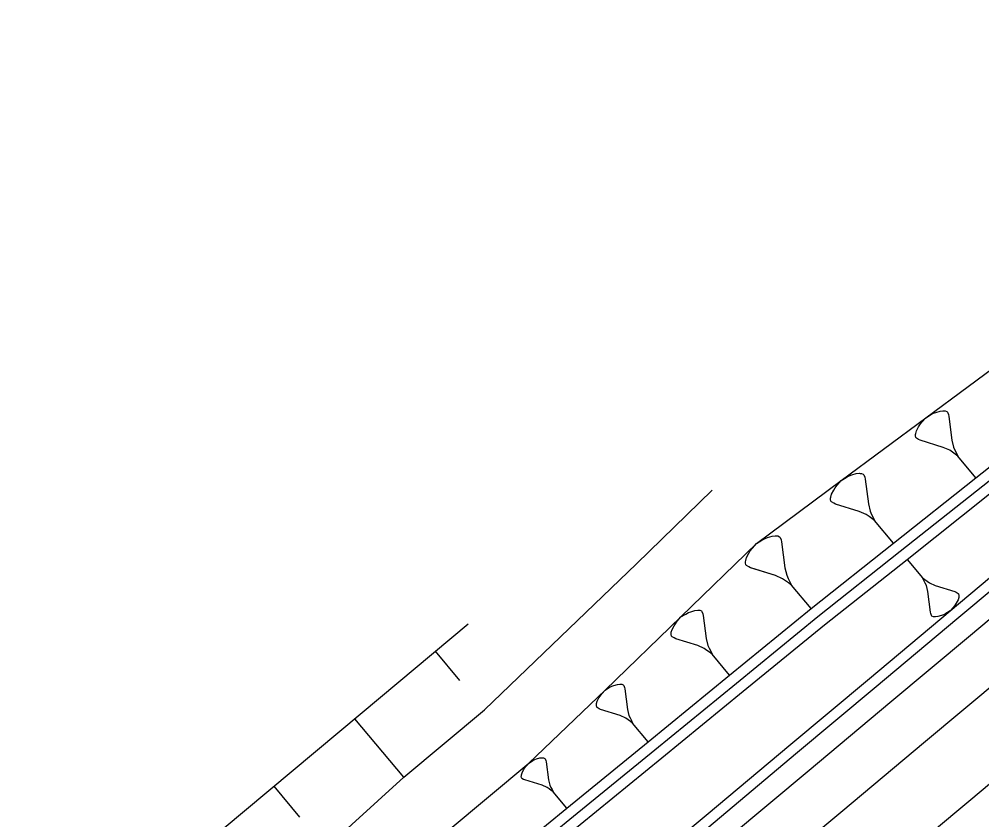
# Model space of a CAD drawing. Extents: x 386614 to 387594, y 803230 to 804419.
# Drawn here: x 386800 to 386845.81, y 803434.34 to 803472.44 of the extents above; entities that cross this region are included whole.
import ezdxf

# ---------------------------------------------------------------- set-up
doc = ezdxf.new("R2010")
doc.units = 0
doc.layers.get('0').update_dxf_attribs({"linetype": 'CONTINUOUS'})

msp = doc.modelspace()

# ---------------------------------------------------------------- linework, layer by layer
at = {"color": 7}
for p, q in [((386842.9178, 803453.2904), (386843.0992, 803453.4924)), ((386843.0992, 803453.4924), (386843.33, 803453.6355)), ((386843.33, 803453.6355), (386843.4724, 803453.7046)), ((386843.4724, 803453.7046), (386843.5853, 803453.7491)), ((386843.5853, 803453.7491), (386843.7818, 803453.8135)), ((386843.7818, 803453.8135), (386843.9194, 803453.8286)), ((386843.9194, 803453.8286), (386843.9735, 803453.8238)), ((386843.9735, 803453.8238), (386844.0276, 803453.819)), ((386844.0276, 803453.819), (386844.1063, 803453.7848)), ((386844.1063, 803453.7848), (386844.131, 803453.7553)), ((386844.131, 803453.7553), (386844.1755, 803453.6424)), ((386844.1755, 803453.6424), (386844.1953, 803453.5588)), ((386844.1953, 803453.5588), (386844.3405, 803452.4285)), ((386842.6632, 803452.8769), (386842.7611, 803453.059)), ((386842.7611, 803453.059), (386842.8247, 803453.1624)), ((386842.8247, 803453.1624), (386842.9178, 803453.2904)), ((386842.6146, 803452.6359), (386842.6193, 803452.69)), ((386842.6344, 803452.5524), (386842.6146, 803452.6359)), ((386842.6193, 803452.69), (386842.6241, 803452.7441)), ((386842.6241, 803452.7441), (386842.6632, 803452.8769)), ((386842.6591, 803452.5229), (386842.6344, 803452.5524)), ((386842.7624, 803452.4593), (386842.6591, 803452.5229)), ((386842.8412, 803452.4251), (386842.7624, 803452.4593)), ((386843.9284, 803452.0835), (386842.8412, 803452.4251)), ((386844.3405, 803452.4285), (386844.4199, 803452.0944)), ((386844.2433, 803451.9465), (386843.9284, 803452.0835)), ((386844.3713, 803451.8534), (386844.2433, 803451.9465)), ((386844.4994, 803451.7603), (386844.3713, 803451.8534)), ((386844.4199, 803452.0944), (386844.4891, 803451.952)), ((386844.4891, 803451.952), (386844.5582, 803451.8096)), ((386844.6274, 803451.6672), (386844.4994, 803451.7603)), ((386844.5582, 803451.8096), (386844.6274, 803451.6672)), ((386845.49, 803450.6369), (386844.6274, 803451.6672)), ((386839.3189, 803450.6553), (386839.4673, 803450.7273)), ((386839.4673, 803450.7273), (386839.585, 803450.7737)), ((386839.585, 803450.7737), (386839.7898, 803450.8408)), ((386839.7898, 803450.8408), (386839.9333, 803450.8565)), ((386839.9333, 803450.8565), (386839.9896, 803450.8515)), ((386839.9896, 803450.8515), (386840.046, 803450.8465)), ((386840.046, 803450.8465), (386840.1281, 803450.8108)), ((386840.1281, 803450.8108), (386840.1537, 803450.7801)), ((386840.1537, 803450.7801), (386840.2001, 803450.6624)), ((386838.7923, 803450.1622), (386838.8893, 803450.2956)), ((386838.8893, 803450.2956), (386839.0784, 803450.5061)), ((386839.0784, 803450.5061), (386839.3189, 803450.6553)), ((386840.2001, 803450.6624), (386840.2208, 803450.5754)), ((386840.2208, 803450.5754), (386840.3721, 803449.3973)), ((386838.5832, 803449.7262), (386838.6239, 803449.8646)), ((386838.6239, 803449.8646), (386838.7259, 803450.0544)), ((386838.7259, 803450.0544), (386838.7923, 803450.1622)), ((386838.5732, 803449.6134), (386838.5782, 803449.6698)), ((386838.5939, 803449.5264), (386838.5732, 803449.6134)), ((386838.5782, 803449.6698), (386838.5832, 803449.7262)), ((386838.6196, 803449.4957), (386838.5939, 803449.5264)), ((386838.7274, 803449.4293), (386838.6196, 803449.4957)), ((386838.8094, 803449.3937), (386838.7274, 803449.4293)), ((386839.9426, 803449.0376), (386838.8094, 803449.3937)), ((386840.3721, 803449.3973), (386840.4549, 803449.049)), ((386840.2708, 803448.8949), (386839.9426, 803449.0376)), ((386840.4043, 803448.7979), (386840.2708, 803448.8949)), ((386840.4549, 803449.049), (386840.527, 803448.9006)), ((386840.527, 803448.9006), (386840.5991, 803448.7522)), ((386840.5377, 803448.7008), (386840.4043, 803448.7979)), ((386840.6711, 803448.6038), (386840.5377, 803448.7008)), ((386840.5991, 803448.7522), (386840.6711, 803448.6038)), ((386841.5702, 803447.5299), (386840.6711, 803448.6038)), ((386834.8592, 803447.3025), (386835.0561, 803447.5217)), ((386834.8602, 803447.3015), (386835.057, 803447.5206)), ((386835.0561, 803447.5217), (386835.3064, 803447.6769)), ((386835.057, 803447.5206), (386835.3072, 803447.6758)), ((386835.3064, 803447.6769), (386835.4609, 803447.752)), ((386835.3072, 803447.6758), (386835.4617, 803447.7508)), ((386835.4609, 803447.752), (386835.5835, 803447.8003)), ((386835.4617, 803447.7508), (386835.5843, 803447.7991)), ((386835.5835, 803447.8003), (386835.7968, 803447.8701)), ((386835.5843, 803447.7991), (386835.7974, 803447.8689)), ((386835.7968, 803447.8701), (386835.9461, 803447.8865)), ((386835.7974, 803447.8689), (386835.9467, 803447.8852)), ((386835.9461, 803447.8865), (386836.0048, 803447.8813)), ((386835.9467, 803447.8852), (386836.0054, 803447.88)), ((386836.0048, 803447.8813), (386836.0635, 803447.8761)), ((386836.0054, 803447.88), (386836.064, 803447.8748)), ((386836.0635, 803447.8761), (386836.1489, 803447.8389)), ((386836.064, 803447.8748), (386836.1494, 803447.8377)), ((386836.1489, 803447.8389), (386836.1757, 803447.807)), ((386836.1494, 803447.8377), (386836.1762, 803447.8058)), ((386836.1757, 803447.807), (386836.2239, 803447.6844)), ((386836.1762, 803447.8058), (386836.2244, 803447.6832)), ((386836.2239, 803447.6844), (386836.2455, 803447.5937)), ((386836.2244, 803447.6832), (386836.246, 803447.5926)), ((386836.2455, 803447.5937), (386836.403, 803446.3672)), ((386836.246, 803447.5926), (386836.4035, 803446.3665)), ((386834.6891, 803447.0514), (386834.7581, 803447.1636)), ((386834.6901, 803447.0504), (386834.7592, 803447.1626)), ((386834.7581, 803447.1636), (386834.8592, 803447.3025)), ((386834.7592, 803447.1626), (386834.8602, 803447.3015)), ((386834.5301, 803446.5922), (386834.5353, 803446.6509)), ((386834.5312, 803446.5915), (386834.5364, 803446.6501)), ((386834.5353, 803446.6509), (386834.5405, 803446.7096)), ((386834.5364, 803446.6501), (386834.5416, 803446.7088)), ((386834.5405, 803446.7096), (386834.5828, 803446.8537)), ((386834.5416, 803446.7088), (386834.5839, 803446.8529)), ((386834.5828, 803446.8537), (386834.6891, 803447.0514)), ((386834.5839, 803446.8529), (386834.6901, 803447.0504)), ((386842.2122, 803446.7632), (386842.9519, 803445.8796)), ((386834.5516, 803446.5016), (386834.5301, 803446.5922)), ((386834.5527, 803446.5009), (386834.5312, 803446.5915)), ((386834.5784, 803446.4696), (386834.5516, 803446.5016)), ((386834.5795, 803446.4689), (386834.5527, 803446.5009)), ((386834.6906, 803446.4006), (386834.5784, 803446.4696)), ((386834.6916, 803446.3999), (386834.5795, 803446.4689)), ((386834.776, 803446.3634), (386834.6906, 803446.4006)), ((386834.777, 803446.3627), (386834.6916, 803446.3999)), ((386835.9558, 803445.9927), (386834.776, 803446.3634)), ((386835.9564, 803445.9922), (386834.777, 803446.3627)), ((386836.403, 803446.3672), (386836.4892, 803446.0046)), ((386836.4035, 803446.3665), (386836.4892, 803446.0046)), ((386836.2975, 803445.8441), (386835.9558, 803445.9927)), ((386836.298, 803445.8436), (386835.9564, 803445.9922)), ((386836.4365, 803445.7431), (386836.2975, 803445.8441)), ((386836.4365, 803445.7431), (386836.298, 803445.8436)), ((386836.5754, 803445.6421), (386836.4365, 803445.7431)), ((386836.5758, 803445.6416), (386836.4365, 803445.7431)), ((386836.4892, 803446.0046), (386836.5643, 803445.8501)), ((386836.4892, 803446.0046), (386836.5646, 803445.8496)), ((386836.5643, 803445.8501), (386836.6393, 803445.6956)), ((386836.5646, 803445.8496), (386836.6393, 803445.6956)), ((386836.6393, 803445.6956), (386836.7143, 803445.541)), ((386836.6393, 803445.6956), (386836.7143, 803445.541)), ((386842.9519, 803445.8796), (386843.0617, 803445.7998)), ((386843.0112, 803445.7575), (386842.9519, 803445.8796)), ((386843.0705, 803445.6354), (386843.0112, 803445.7575)), ((386843.0617, 803445.7998), (386843.1715, 803445.72)), ((386843.1715, 803445.72), (386843.2813, 803445.6401)), ((386836.7143, 803445.541), (386836.5754, 803445.6421)), ((386836.7143, 803445.541), (386836.5758, 803445.6416)), ((386837.6505, 803444.4229), (386836.7143, 803445.541)), ((386837.6505, 803444.4229), (386836.7143, 803445.541)), ((386843.1298, 803445.5133), (386843.0705, 803445.6354)), ((386843.1979, 803445.2268), (386843.1298, 803445.5133)), ((386843.2813, 803445.6401), (386843.5513, 803445.5227)), ((386843.5513, 803445.5227), (386844.4836, 803445.2298)), ((386844.4836, 803445.2298), (386844.5511, 803445.2004)), ((386843.3224, 803444.2576), (386843.1979, 803445.2268)), ((386844.5511, 803445.2004), (386844.6398, 803445.1458)), ((386844.6363, 803444.8423), (386844.5523, 803444.6862)), ((386844.6697, 803444.9562), (386844.6363, 803444.8423)), ((386844.6398, 803445.1458), (386844.6609, 803445.1206)), ((386844.6609, 803445.1206), (386844.678, 803445.049)), ((386844.6738, 803445.0026), (386844.6697, 803444.9562)), ((386844.678, 803445.049), (386844.6738, 803445.0026)), ((386831.9335, 803444.2735), (386832.1238, 803444.3358)), ((386832.1238, 803444.3358), (386832.257, 803444.3504)), ((386832.257, 803444.3504), (386832.3094, 803444.3457)), ((386832.3094, 803444.3457), (386832.3618, 803444.3411)), ((386832.3618, 803444.3411), (386832.438, 803444.308)), ((386844.2623, 803444.3145), (386844.0645, 803444.1918)), ((386844.4179, 803444.4877), (386844.2623, 803444.3145)), ((386844.4977, 803444.5975), (386844.4179, 803444.4877)), ((386844.5523, 803444.6862), (386844.4977, 803444.5975)), ((386831.287, 803443.8292), (386831.4627, 803444.0248)), ((386831.4627, 803444.0248), (386831.6861, 803444.1634)), ((386831.6861, 803444.1634), (386831.8241, 803444.2304)), ((386831.8241, 803444.2304), (386831.9335, 803444.2735)), ((386832.438, 803444.308), (386832.4619, 803444.2794)), ((386832.4619, 803444.2794), (386832.505, 803444.17)), ((386832.505, 803444.17), (386832.5243, 803444.0891)), ((386832.5243, 803444.0891), (386832.6648, 803442.9944)), ((386843.3394, 803444.1859), (386843.3224, 803444.2576)), ((386843.3776, 803444.0891), (386843.3394, 803444.1859)), ((386843.3987, 803444.0638), (386843.3776, 803444.0891)), ((386843.4663, 803444.0345), (386843.3987, 803444.0638)), ((386843.5126, 803444.0304), (386843.4663, 803444.0345)), ((386843.559, 803444.0263), (386843.5126, 803444.0304)), ((386843.677, 803444.0392), (386843.559, 803444.0263)), ((386843.8455, 803444.0944), (386843.677, 803444.0392)), ((386843.9424, 803444.1325), (386843.8455, 803444.0944)), ((386844.0645, 803444.1918), (386843.9424, 803444.1325)), ((386831.0026, 803443.3001), (386831.0403, 803443.4287)), ((386831.0403, 803443.4287), (386831.1352, 803443.6051)), ((386831.1352, 803443.6051), (386831.1968, 803443.7052)), ((386831.1968, 803443.7052), (386831.287, 803443.8292)), ((386830.9933, 803443.1953), (386830.9979, 803443.2477)), ((386831.0125, 803443.1144), (386830.9933, 803443.1953)), ((386830.9979, 803443.2477), (386831.0026, 803443.3001)), ((386831.0364, 803443.0859), (386831.0125, 803443.1144)), ((386831.1365, 803443.0242), (386831.0364, 803443.0859)), ((386831.2128, 803442.9911), (386831.1365, 803443.0242)), ((386832.2657, 803442.6603), (386831.2128, 803442.9911)), ((386832.6648, 803442.9944), (386832.7418, 803442.6709)), ((386832.5707, 803442.5276), (386832.2657, 803442.6603)), ((386832.6947, 803442.4375), (386832.5707, 803442.5276)), ((386832.7418, 803442.6709), (386832.8087, 803442.533)), ((386832.8087, 803442.533), (386832.8757, 803442.395)), ((386820.9499, 803441.0038), (386819.7837, 803442.3966)), ((386832.8187, 803442.3473), (386832.6947, 803442.4375)), ((386832.9427, 803442.2571), (386832.8187, 803442.3473)), ((386832.8757, 803442.395), (386832.9427, 803442.2571)), ((386833.7782, 803441.2592), (386832.9427, 803442.2571)), ((386827.8549, 803440.5452), (386828.0528, 803440.668)), ((386828.0528, 803440.668), (386828.175, 803440.7273)), ((386828.175, 803440.7273), (386828.2719, 803440.7655)), ((386828.2719, 803440.7655), (386828.4404, 803440.8207)), ((386828.4404, 803440.8207), (386828.5585, 803440.8336)), ((386828.5585, 803440.8336), (386828.6049, 803440.8295)), ((386828.6049, 803440.8295), (386828.6513, 803440.8254)), ((386828.6513, 803440.8254), (386828.7188, 803440.796)), ((386828.7188, 803440.796), (386828.74, 803440.7708)), ((386828.74, 803440.7708), (386828.7781, 803440.6739)), ((386828.7781, 803440.6739), (386828.7952, 803440.6022)), ((386827.5647, 803440.1735), (386827.6194, 803440.2621)), ((386827.6194, 803440.2621), (386827.6992, 803440.372)), ((386827.6992, 803440.372), (386827.8549, 803440.5452)), ((386828.7952, 803440.6022), (386828.9197, 803439.6326)), ((386827.4391, 803439.8105), (386827.4432, 803439.8569)), ((386827.4561, 803439.7388), (386827.4391, 803439.8105)), ((386827.4432, 803439.8569), (386827.4473, 803439.9033)), ((386827.4473, 803439.9033), (386827.4808, 803440.0172)), ((386827.4772, 803439.7136), (386827.4561, 803439.7388)), ((386827.4808, 803440.0172), (386827.5647, 803440.1735)), ((386827.5659, 803439.659), (386827.4772, 803439.7136)), ((386827.6335, 803439.6296), (386827.5659, 803439.659)), ((386828.5661, 803439.3365), (386827.6335, 803439.6296)), ((386828.8363, 803439.2191), (386828.5661, 803439.3365)), ((386828.9197, 803439.6326), (386828.9878, 803439.346)), ((386828.9878, 803439.346), (386829.0472, 803439.2238)), ((386818.282, 803436.4015), (386815.9489, 803439.1881)), ((386828.9461, 803439.1392), (386828.8363, 803439.2191)), ((386829.056, 803439.0593), (386828.9461, 803439.1392)), ((386829.0472, 803439.2238), (386829.1065, 803439.1016)), ((386829.1658, 803438.9795), (386829.056, 803439.0593)), ((386829.1065, 803439.1016), (386829.1658, 803438.9795)), ((386829.9059, 803438.0956), (386829.1658, 803438.9795)), ((386824.0979, 803436.9287), (386824.2345, 803437.0807)), ((386824.2345, 803437.0807), (386824.4081, 803437.1884)), ((386824.4081, 803437.1884), (386824.5152, 803437.2404)), ((386824.5152, 803437.2404), (386824.6002, 803437.2739)), ((386824.6002, 803437.2739), (386824.7481, 803437.3223)), ((386824.7481, 803437.3223), (386824.8516, 803437.3337)), ((386824.8516, 803437.3337), (386824.8923, 803437.3301)), ((386824.8923, 803437.3301), (386824.933, 803437.3265)), ((386824.933, 803437.3265), (386824.9923, 803437.3007)), ((386824.9923, 803437.3007), (386825.0108, 803437.2786)), ((386825.0108, 803437.2786), (386825.0443, 803437.1936)), ((386825.0443, 803437.1936), (386825.0593, 803437.1307)), ((386825.0593, 803437.1307), (386825.1685, 803436.2801)), ((386823.8769, 803436.5176), (386823.9063, 803436.6175)), ((386823.9063, 803436.6175), (386823.98, 803436.7546)), ((386823.98, 803436.7546), (386824.0279, 803436.8324)), ((386824.0279, 803436.8324), (386824.0979, 803436.9287)), ((386823.8697, 803436.4362), (386823.8733, 803436.4769)), ((386823.8847, 803436.3733), (386823.8697, 803436.4362)), ((386823.8733, 803436.4769), (386823.8769, 803436.5176)), ((386823.9032, 803436.3512), (386823.8847, 803436.3733)), ((386823.981, 803436.3033), (386823.9032, 803436.3512)), ((386824.0402, 803436.2775), (386823.981, 803436.3033)), ((386824.8584, 803436.0205), (386824.0402, 803436.2775)), ((386825.1685, 803436.2801), (386825.2283, 803436.0287)), ((386813.3441, 803434.5105), (386812.1134, 803435.9805)), ((386825.0954, 803435.9174), (386824.8584, 803436.0205)), ((386825.1917, 803435.8474), (386825.0954, 803435.9174)), ((386825.288, 803435.7773), (386825.1917, 803435.8474)), ((386825.2283, 803436.0287), (386825.2803, 803435.9216)), ((386825.2803, 803435.9216), (386825.3324, 803435.8144)), ((386825.3844, 803435.7072), (386825.288, 803435.7773)), ((386825.3324, 803435.8144), (386825.3844, 803435.7072)), ((386826.0336, 803434.9319), (386825.3844, 803435.7072))]:
    msp.add_line(p, q, dxfattribs=at)
at = {"color": 1, "linetype": 'CONTINUOUS'}
for points in [[(386823.8813, 803426.5984), (386825.4148, 803427.8823), (386829.2485, 803431.092), (386833.0822, 803434.3018), (386836.9159, 803437.5116), (386840.7496, 803440.7214), (386844.5833, 803443.9312), (386848.417, 803447.1409), (386852.2507, 803450.3507), (386856.0844, 803453.5605), (386859.9181, 803456.7703), (386863.7518, 803459.98), (386867.5856, 803463.1898), (386871.7402, 803466.0162), (386875.574, 803469.226), (386879.4077, 803472.4358)], [(386837.6505, 803444.4229), (386841.5702, 803447.5299), (386845.49, 803450.6369), (386849.4098, 803453.7438), (386853.3296, 803456.8508), (386857.2494, 803459.9578), (386861.1692, 803463.0648), (386865.089, 803466.1717), (386869.0087, 803469.2787)], [(386800, 803408.5601), (386801.4496, 803409.7737), (386805.2833, 803412.9835), (386809.117, 803416.1933), (386812.9507, 803419.403), (386816.7844, 803422.6128), (386819.0846, 803424.5387), (386820.8749, 803425.5159), (386823.5603, 803426.9817), (386825.0938, 803428.2656), (386828.9275, 803431.4754), (386832.7612, 803434.6852), (386836.5949, 803437.895), (386840.4286, 803441.1048), (386844.2623, 803444.3145), (386848.096, 803447.5243)], [(386800, 803413.5759), (386802.8427, 803415.8984), (386806.715, 803419.0621), (386810.5873, 803422.2258), (386814.4597, 803425.3895), (386818.4175, 803428.451), (386822.1612, 803431.7682), (386826.0336, 803434.9319), (386829.9059, 803438.0956), (386833.7782, 803441.2592), (386837.6505, 803444.4229)], [(386800, 803425.9576), (386802.696, 803428.173), (386809.645, 803433.923), (386816.298, 803439.48), (386821.339, 803443.699)]]:
    msp.add_lwpolyline(points, dxfattribs=at)
at = {"color": 7, "linetype": 'CONTINUOUS'}
for points in [[(386835.0561, 803447.5217), (386839.0784, 803450.5061), (386843.0992, 803453.4924), (386847.1289, 803456.4682), (386851.1632, 803459.4383), (386855.106, 803462.5178), (386859.159, 803465.4657), (386863.1259, 803468.5164), (386867.0613, 803471.6047)], [(386837.9714, 803444.0396), (386841.8912, 803447.1465), (386845.811, 803450.2535), (386849.7308, 803453.3605), (386853.6506, 803456.4674), (386857.5704, 803459.5744), (386861.4902, 803462.6814), (386865.4099, 803465.7884), (386869.3297, 803468.8953)], [(386838.2924, 803443.6562), (386842.2122, 803446.7632), (386846.132, 803449.8701), (386850.0518, 803452.9771), (386853.9716, 803456.0841), (386857.8913, 803459.191), (386861.8111, 803462.298), (386865.7309, 803465.405), (386869.6507, 803468.512)], [(386800, 803421.0553), (386802.9728, 803423.5318), (386806.8131, 803426.7337), (386810.652, 803429.9373), (386814.5749, 803433.0406), (386818.282, 803436.4015), (386822.116, 803439.611), (386825.7364, 803443.0755), (386829.3442, 803446.555), (386832.9385, 803450.0508)], [(386800, 803416.761), (386801.2496, 803417.8012), (386805.0913, 803421.0015), (386808.9315, 803424.2035), (386812.7704, 803427.4071), (386816.6933, 803430.5103), (386820.4005, 803433.8713), (386824.2345, 803437.0807), (386827.8549, 803440.5452), (386831.4627, 803444.0248), (386835.057, 803447.5206)], [(386800, 803412.9303), (386803.1637, 803415.5151), (386807.036, 803418.6787), (386810.9083, 803421.8424), (386814.7806, 803425.0061), (386818.7385, 803428.0676), (386822.4822, 803431.3848), (386826.3545, 803434.5485), (386830.2268, 803437.7122), (386834.0991, 803440.8759), (386837.9714, 803444.0396)], [(386800, 803412.2847), (386803.4847, 803415.1317), (386807.357, 803418.2954), (386811.2293, 803421.4591), (386815.1016, 803424.6227), (386819.0595, 803427.6842), (386822.8032, 803431.0015), (386826.6755, 803434.1651), (386830.5478, 803437.3288), (386834.4201, 803440.4925), (386838.2924, 803443.6562)], [(386800, 803402.039), (386800.8256, 803402.7302), (386804.6593, 803405.94), (386808.4931, 803409.1498), (386812.3268, 803412.3596), (386816.1605, 803415.5693), (386819.9942, 803418.7791), (386823.8279, 803421.9889), (386827.6616, 803425.1987), (386831.4953, 803428.4085), (386835.329, 803431.6182), (386839.1627, 803434.828), (386842.9964, 803438.0378), (386846.8301, 803441.2476)], [(386803.0168, 803400), (386803.0725, 803400.0466), (386806.9062, 803403.2564), (386810.7399, 803406.4662), (386814.5736, 803409.676), (386818.4073, 803412.8857), (386822.241, 803416.0955), (386826.0747, 803419.3053), (386829.9084, 803422.5151), (386833.7422, 803425.7249), (386837.5759, 803428.9346), (386841.4096, 803432.1444), (386845.2433, 803435.3542), (386849.077, 803438.564)]]:
    msp.add_lwpolyline(points, dxfattribs=at)
at = {"color": 2, "linetype": 'CONTINUOUS'}
msp.add_lwpolyline([(386800, 803405.2995), (386803.0545, 803407.8569), (386806.8882, 803411.0666), (386810.7219, 803414.2764), (386814.5556, 803417.4862), (386818.3893, 803420.696), (386822.223, 803423.9058), (386826.0567, 803427.1155), (386829.8904, 803430.3253), (386833.7241, 803433.5351), (386837.5578, 803436.7449), (386841.3915, 803439.9546), (386845.2253, 803443.1644), (386849.059, 803446.3742)], dxfattribs=at)

doc.saveas('drawing.dxf')
